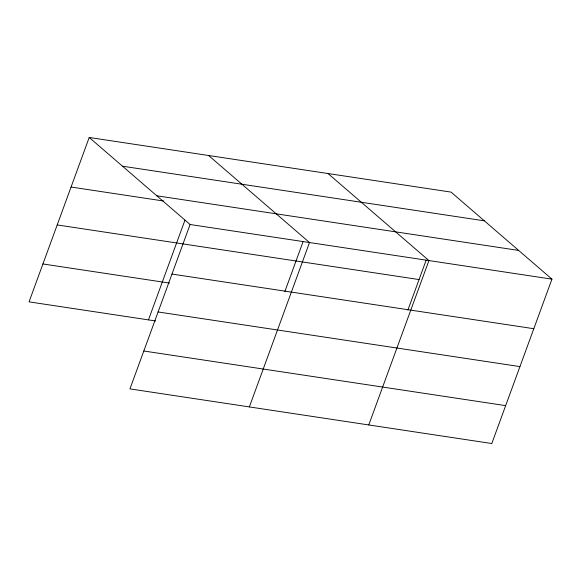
<?xml version="1.0" encoding="UTF-8"?>
<svg xmlns="http://www.w3.org/2000/svg" width="581" height="581" viewBox="0 0 581 581"><rect width="100%" height="100%" fill="white"/><g stroke="black" fill="none" stroke-linecap="round" stroke-linejoin="round"><path stroke-width="0.87" d="M89.205 137.472L190.096 224.513L129.941 388.892L491.795 443.528L551.95 279.141L451.059 192.108L89.205 137.472L29.05 301.859L155.592 320.959M148.46 319.884L184.932 220.221M284.843 291.539L303.108 241.623M249.358 406.918L309.506 242.538L208.615 155.505M407.877 310.116L426.142 260.194M368.768 424.951L428.923 260.571L328.025 173.537M122.497 166.195L484.351 220.831M156.805 195.79L518.659 250.426M71.071 187.038L163.748 201.033M190.096 224.513L551.95 279.141M57.199 224.927L419.054 279.563M171.961 274.072L533.816 328.708M42.914 263.963L169.456 283.07M158.097 311.961L519.944 366.596M143.812 351.004L505.659 405.632"/></g></svg>
